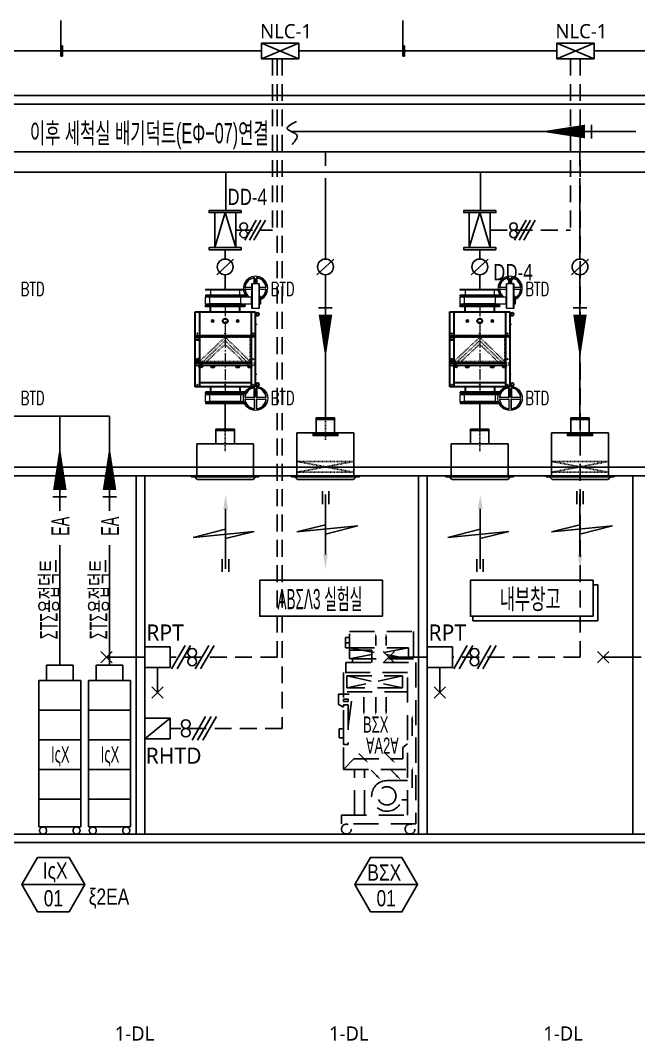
# Model space of a CAD drawing. Header units: millimetres. Extents: x -86 to 11742, y 5229 to 11464.
# Drawn here: x 8007.8 to 8099.5, y 5434.9 to 5586 of the extents above; entities that cross this region are included whole.
import ezdxf
from ezdxf.enums import TextEntityAlignment as Align

# ---------------------------------------------------------------- set-up
doc = ezdxf.new("R2010")
doc.units = ezdxf.units.MM
doc.header["$LTSCALE"] = 5
for name, pattern in [('CENTER', [2, 1.25, -0.25, 0.25, -0.25]), ('CENTER2', [28.575, 19.05, -3.175, 3.175, -3.175]), ('CENTERX2', [4, 2.5, -0.5, 0.5, -0.5]), ('DASHED', [0.75, 0.5, -0.25]), ('HIDDEN', [0.375, 0.25, -0.125]), ('HIDDEN2', [4.7625, 3.175, -1.5875]), ('PHANTOM', [63.5, 31.75, -6.35, 6.35, -6.35, 6.35, -6.35])]:
    doc.linetypes.add(name, pattern=pattern)
doc.layers.get('0').update_dxf_attribs({"linetype": 'CONTINUOUS'})
for name, color, linetype, lineweight in [('0.3실선', 2, 'CONTINUOUS', 30), ('점선', 2, 'HIDDEN2', 50), ('중심선', 1, 'CENTER2', 13)]:
    doc.layers.add(name, color=color, linetype=linetype, lineweight=lineweight)
for name, color, linetype in [('AUTO', 7, 'CONTINUOUS'), ('EQ', 15, 'CONTINUOUS'), ('NARA', 8, 'CONTINUOUS'), ('PANEL', 4, 'CONTINUOUS'), ('장비배치', 2, 'CONTINUOUS')]:
    doc.layers.add(name, color=color, linetype=linetype)
doc.styles.add('GHS', font='ROMANS.shx', dxfattribs={"bigfont": 'GHS.shx'})
doc.styles.add('QQ', font='MALGUN.TTF.TTF')
doc.styles.get("Standard").update_dxf_attribs({"font": 'SYMBOL'})

# ---------------------------------------------------------------- blocks, each defined once
blk = doc.blocks.new('IVC')
at = {"layer": '장비배치', "color": 5, "linetype": 'HIDDEN', "ltscale": 100}
for p, q in [((2.57, 14.24), (-2.57, 14.24)), ((2.57, 10.62), (-2.57, 10.62)), ((2.57, 7), (-2.57, 7)), ((2.57, 3.38), (-2.57, 3.38))]:
    blk.add_line(p, q, dxfattribs=at)
at = {"layer": '장비배치', "color": 7, "linetype": 'HIDDEN', "ltscale": 200}
for points in [[(-1.62, 19.74), (1.62, 19.74), (1.62, 17.86), (-1.62, 17.86)], [(-2.57, 0), (2.57, 0), (2.57, 17.86), (-2.57, 17.86)]]:
    blk.add_lwpolyline(points, close=True, dxfattribs=at)
at = {"layer": '장비배치', "color": 5, "linetype": 'HIDDEN', "ltscale": 100}
for centre in [(-2.04, -0.43), (2.04, -0.43)]:
    blk.add_circle(centre, 0.43, dxfattribs=at)
blk = doc.blocks.new('ECB')
at = {"color": 2}
for p, q in [((-82.1, 423.7), (-82.1, 430.3)), ((83.8, 430.3), (-82.1, 430.3)), ((-82.1, 297.6), (-82.1, 417.1)), ((83.8, 423.7), (83.8, 430.3)), ((83.8, 297.6), (83.8, 417.1))]:
    blk.add_line(p, q, dxfattribs=at)
at = {"color": 1}
for p, q in [((83.8, 423.7), (-82.1, 423.7)), ((83.8, 417.1), (-82.1, 417.1))]:
    blk.add_line(p, q, dxfattribs=at)
at = {"color": 1, "linetype": 'CENTER'}
blk.add_line((0.9, 232.1), (0.9, 448.1), dxfattribs=at)
at = {"color": 2, "lineweight": 0}
blk.add_line((-95.3, 297.6), (97.1, 297.6), dxfattribs=at)
at = {"color": 2, "linetype": 'CENTERX2', "lineweight": 0}
for p, q in [((-88.7, 291.9), (-88.7, 303.9)), ((90.4, 291.9), (90.4, 303.9))]:
    blk.add_line(p, q, dxfattribs=at)
at = {"color": 2}
for centre, start, end in [((-82.1, 420.4), 90, 270), ((83.8, 420.4), 270, 90)]:
    blk.add_arc(centre, 3.32, start, end, dxfattribs=at)
at = {"layer": 'EQ', "color": 2, "linetype": 'Continuous'}
for p, q in [((-255.2, 297.6), (256.9, 297.6)), ((-255.2, 297.6), (-255.2, 10)), ((256.9, 297.6), (256.9, 10)), ((-305, 10), (305, 10)), ((-305, 0), (-305, 10)), ((-305, 0), (305, 0)), ((-286.8, -5), (-286.8, 14.9)), ((-272.4, 0), (-251.1, -23.5)), ((274.1, 0), (252.8, -23.5)), ((288.5, -5), (288.5, 14.9)), ((305, 0), (305, 10)), ((-251.1, -23.5), (252.8, -23.5))]:
    blk.add_line(p, q, dxfattribs=at)
blk = doc.blocks.new('BFV2')
at = {"color": 1, "linetype": 'Continuous', "lineweight": 15}
for p, q in [((-325, 374), (-325, 379)), ((-325, 379), (-262, 379)), ((-262, 374), (-325, 374)), ((34, 406), (-262, 406)), ((-262, 406), (-262, 322)), ((-259, 409), (31, 409)), ((-216, 483), (-221, 483)), ((-221, 409), (-221, 483)), ((-216, 483), (-216, 409)), ((-196, 483), (-191, 483)), ((-196, 409), (-196, 483)), ((-191, 483), (-191, 409)), ((-107, 425), (-17, 425)), ((-107, 425), (-107, 412)), ((-107, 412), (-17, 412)), ((-17, 425), (-17, 412)), ((34, 406), (34, 322)), ((-325, 354), (-325, 349)), ((-325, 354), (-262, 354)), ((-262, 349), (-325, 349)), ((-262, 322), (34, 322)), ((31, 319), (-259, 319)), ((-221, 245), (-221, 319)), ((-216, 245), (-221, 245)), ((-216, 319), (-216, 245)), ((-196, 245), (-196, 319)), ((-196, 245), (-191, 245)), ((-191, 319), (-191, 245)), ((-102, 316), (-102, 188)), ((-22, 316), (-102, 316)), ((-22, 188), (-22, 316)), ((-102, 188), (-102, -188)), ((-22, 188), (-22, -188)), ((-102, -188), (-102, -240)), ((-102, -240), (-22, -240)), ((-22, -240), (-22, -188))]:
    blk.add_line(p, q, dxfattribs=at)
at = {"color": 2, "linetype": 'Continuous', "lineweight": 15}
for p, q in [((-184, 238), (-194, 238)), ((-194, 238), (-194, -238)), ((-184, 238), (-184, -238)), ((-124, 176), (-184, 176)), ((-114, 238), (-124, 238)), ((-124, 238), (-124, -238)), ((-114, 238), (-114, -238)), ((-102, 175), (-114, 175)), ((-10, 175), (-22, 175)), ((0, 238), (-10, 238)), ((-10, 0), (-10, 238)), ((0, 0), (0, 238)), ((-10, -238), (-10, 0)), ((0, -238), (0, 0)), ((-194, -238), (-184, -238)), ((-184, -176), (-124, -176)), ((-124, -238), (-114, -238)), ((-114, -175), (-102, -175)), ((-22, -175), (-10, -175)), ((-10, -238), (0, -238))]:
    blk.add_line(p, q, dxfattribs=at)
at = {"color": 1, "linetype": 'Continuous', "lineweight": 15, "flags": 128}
for points in [[(-228, 493), (-227, 492), (-227, 491), (-227, 490), (-227, 490), (-227, 489), (-227, 489), (-227, 488), (-227, 488)], [(-184, 493), (-185, 492), (-185, 491), (-185, 490), (-185, 490), (-185, 489), (-185, 489), (-185, 488), (-185, 488)], [(-335, 386), (-334, 385), (-333, 385), (-332, 385), (-332, 385), (-331, 385), (-331, 385), (-330, 385), (-330, 385)], [(-335, 342), (-334, 343), (-333, 343), (-332, 343), (-332, 343), (-331, 343), (-331, 343), (-330, 343), (-330, 343)], [(-228, 235), (-227, 236), (-227, 237), (-227, 238), (-227, 238), (-227, 239), (-227, 239), (-227, 240), (-227, 240)], [(-184, 235), (-185, 236), (-185, 237), (-185, 238), (-185, 238), (-185, 239), (-185, 239), (-185, 240), (-185, 240)]]:
    blk.add_lwpolyline(points, dxfattribs=at)
at = {"color": 1, "linetype": 'Continuous', "lineweight": 15}
for centre, radius, start, end in [((-206, 364), 146, 24.6963, 180), ((-206, 364), 131, 99.514, 170.486), ((-226, 483), 10, 0, 99.514), ((-186, 483), 10, 80.486, 180), ((-206, 364), 131, 27.7522, 80.486), ((-325, 384), 10, 170.486, 270), ((-206, 364), 126, 99.514, 170.486), ((-325, 384), 5, 170.486, 270), ((-259, 406), 3, 90, 180), ((-226, 483), 5, 0, 99.514), ((-186, 483), 5, 80.486, 180), ((-206, 364), 126, 28.9553, 80.486), ((-110, 412), 3, 270, 0), ((-14, 412), 3, 180, 270), ((31, 406), 3, 0, 90), ((-206, 364), 146, 180, 315.4247), ((-325, 344), 10, 90, 189.514), ((-206, 364), 131, 189.514, 260.486), ((-325, 344), 5, 90, 189.514), ((-206, 364), 126, 189.514, 260.486), ((-259, 322), 3, 180, 270), ((-226, 245), 10, 260.486, 0), ((-226, 245), 5, 260.486, 0), ((-186, 245), 10, 180, 279.514), ((-186, 245), 5, 180, 279.514), ((-206, 364), 126, 279.514, 325.6287), ((-206, 364), 131, 279.514, 322.5508), ((-105, 316), 3, 0, 90), ((-19, 316), 3, 90, 180), ((31, 322), 3, 270, 0), ((-62, 372), 189, 257.7853, 282.2147), ((-62, -372), 189, 77.7861, 102.2139)]:
    blk.add_arc(centre, radius, start, end, dxfattribs=at)
blk = doc.blocks.new('BL4-SFU')
h = blk.add_hatch()
h.set_pattern_fill('ANSI31', color=4, angle=90, style=0)
h.set_pattern_definition([(135, (4311.3223, 8516.6718), (-1.68379844, -1.68379844), [])])
h.paths.add_polyline_path([(-495, -109.5), (-495, -112.5), (-481.5, -112.5), (-481.5, -109.5)])
h = blk.add_hatch()
h.set_pattern_fill('ANSI31', color=4, angle=90, style=0)
h.set_pattern_definition([(45, (-4843.8224, 8516.6718), (1.68379844, -1.68379844), [])])
h.paths.add_polyline_path([(-51, -109.5), (-51, -112.5), (-37.5, -112.5), (-37.5, -109.5)])
at = {"color": 1, "linetype": 'Continuous', "lineweight": 15}
for p, q in [((-559.2, 537.1), (-559.1, 536.4)), ((-559.1, 536.4), (-559, 535.7)), ((-559, 535.7), (-558.9, 535.1)), ((-558.9, 535.1), (-558.8, 534.5)), ((-558.8, 534.5), (-558.7, 534.1)), ((-558.7, 534.1), (-558.7, 533.7)), ((-558.7, 533.7), (-558.6, 533.5)), ((-558.6, 533.5), (-558.6, 533.5)), ((-554.3, 529.8), (-554.3, 455.3)), ((-550.5, 529.8), (-554.3, 529.8)), ((-550.5, 451.5), (-550.5, 529.8)), ((-535.5, 529.8), (-535.5, 451.5)), ((-535.5, 529.8), (-531.8, 529.8)), ((-531.8, 455.3), (-531.8, 529.8)), ((-527.3, 533.7), (-527.4, 533.5)), ((-527.4, 533.5), (-527.4, 533.5)), ((-527.2, 534.5), (-527.3, 534.1)), ((-527.3, 534.1), (-527.3, 533.7)), ((-527.1, 535.1), (-527.2, 534.5)), ((-527, 535.7), (-527.1, 535.1)), ((-526.9, 536.4), (-527, 535.7)), ((-526.8, 537.1), (-526.9, 536.4)), ((-410.6, 470.3), (-437.7, 470.3)), ((-410.6, 470.3), (-129.4, 470.3)), ((-90, 470.3), (-129.4, 470.3)), ((-90, 410.3), (-90, 470.3)), ((-639.9, 456.5), (-639.2, 456.4)), ((-639.9, 424), (-639.2, 424.1)), ((-639.2, 456.4), (-638.5, 456.3)), ((-639.2, 424.1), (-638.5, 424.2)), ((-638.5, 456.3), (-637.8, 456.1)), ((-638.5, 424.2), (-637.8, 424.4)), ((-637.8, 456.1), (-637.3, 456.1)), ((-637.8, 424.4), (-637.3, 424.4)), ((-637.3, 456.1), (-636.8, 456)), ((-637.3, 424.4), (-636.8, 424.5)), ((-636.8, 456), (-636.5, 455.9)), ((-636.8, 424.5), (-636.5, 424.6)), ((-636.5, 455.9), (-636.3, 455.9)), ((-636.5, 424.6), (-636.3, 424.6)), ((-636.3, 455.9), (-636.2, 455.9)), ((-636.3, 424.6), (-636.2, 424.6)), ((-632.5, 451.5), (-558, 451.5)), ((-632.5, 447.8), (-632.5, 451.5)), ((-554.3, 447.8), (-632.5, 447.8)), ((-632.5, 432.8), (-554.3, 432.8)), ((-632.5, 432.8), (-632.5, 429)), ((-558, 429), (-632.5, 429)), ((-554.3, 350.7), (-554.3, 425.3)), ((-550.5, 429), (-550.5, 350.7)), ((-535.5, 350.7), (-535.5, 429)), ((-453.5, 447.8), (-531.8, 447.8)), ((-531.8, 432.8), (-453.5, 432.8)), ((-531.8, 425.3), (-531.8, 350.7)), ((-528, 451.5), (-453.5, 451.5)), ((-453.5, 429), (-528, 429)), ((-453.5, 447.8), (-453.5, 451.5)), ((-453.5, 432.8), (-453.5, 429)), ((-449.7, 455.9), (-449.8, 455.9)), ((-449.7, 424.6), (-449.8, 424.6)), ((-449.5, 455.9), (-449.7, 455.9)), ((-449.5, 424.6), (-449.7, 424.6)), ((-449.2, 456), (-449.5, 455.9)), ((-449.2, 424.5), (-449.5, 424.6)), ((-448.7, 456.1), (-449.2, 456)), ((-448.7, 424.4), (-449.2, 424.5)), ((-448.2, 456.1), (-448.7, 456.1)), ((-448.2, 424.4), (-448.7, 424.4)), ((-447.5, 456.3), (-448.2, 456.1)), ((-447.5, 424.2), (-448.2, 424.4)), ((-446.8, 456.4), (-447.5, 456.3)), ((-446.8, 424.1), (-447.5, 424.2)), ((-446.1, 456.5), (-446.8, 456.4)), ((-446.1, 424), (-446.8, 424.1)), ((-437.7, 410.3), (-410.6, 410.3)), ((-410.6, 410.3), (-129.4, 410.3)), ((-129.4, 410.3), (-90, 410.3)), ((-559.2, 343.4), (-559.1, 344.1)), ((-559.1, 344.1), (-559, 344.8)), ((-559, 344.8), (-558.9, 345.4)), ((-558.9, 345.4), (-558.8, 346)), ((-558.8, 346), (-558.7, 346.4)), ((-558.7, 346.8), (-558.6, 347)), ((-558.7, 346.4), (-558.7, 346.8)), ((-558.6, 347), (-558.6, 347)), ((-550.5, 350.7), (-554.3, 350.7)), ((-535.5, 350.7), (-531.8, 350.7)), ((-527.4, 347), (-527.4, 347)), ((-527.3, 346.8), (-527.4, 347)), ((-527.3, 346.4), (-527.3, 346.8)), ((-527.2, 346), (-527.3, 346.4)), ((-527.1, 345.4), (-527.2, 346)), ((-527, 344.8), (-527.1, 345.4)), ((-526.9, 344.1), (-527, 344.8)), ((-526.8, 343.4), (-526.9, 344.1))]:
    blk.add_line(p, q, dxfattribs=at)
at = {"color": 2, "linetype": 'Continuous', "lineweight": 15}
for p, q in [((-270, 486.8), (-448.1, 486.8)), ((-448.1, 486.8), (-448.1, 479.3)), ((-270, 479.3), (-448.1, 479.3)), ((-401.3, 479.3), (-401.3, 470.3)), ((-91.9, 486.8), (-270, 486.8)), ((-91.9, 479.3), (-270, 479.3)), ((-138.8, 470.3), (-138.8, 479.3)), ((-91.9, 479.3), (-91.9, 486.8)), ((-448.1, 401.3), (-91.9, 401.3)), ((-448.1, 401.3), (-448.1, 393.8)), ((-448.1, 393.8), (-91.9, 393.8)), ((-401.3, 410.3), (-401.3, 401.3)), ((-138.8, 401.3), (-138.8, 410.3)), ((-91.9, 393.8), (-91.9, 401.3))]:
    blk.add_line(p, q, dxfattribs=at)
for p, q in [((-547.5, 318.8), (-547.5, 311.3)), ((-540, 318.8), (-540, 311.3)), ((-547.5, 229.9), (-540, 229.9)), ((-547.5, 220.1), (-540, 220.1)), ((-11.3, 88.1), (-22.9, 88.1)), ((-547.5, -220.1), (-540, -220.1)), ((-547.5, -229.9), (-540, -229.9)), ((-547.5, -318.8), (-547.5, -311.3)), ((-540, -318.8), (-540, -311.3))]:
    blk.add_line(p, q)
at = {"color": 1, "linetype": 'HIDDEN'}
for p, q in [((-495, -107.3), (-495, 107.3)), ((-492.8, 109.5), (-39.8, 109.5)), ((-492.8, 107.3), (-270, -109.5)), ((-462.8, 109.5), (-269.7, -78.4)), ((-430.5, 109.5), (-269.5, -47.2)), ((-270, -109.5), (-39.8, 107.3)), ((-269.7, -78.4), (-70.2, 109.5)), ((-269.5, -47.2), (-103, 109.5)), ((-37.5, 107.3), (-37.5, -107.3)), ((-39.8, -109.5), (-492.8, -109.5))]:
    blk.add_line(p, q, dxfattribs=at)
at = {"color": 5}
for p, q in [((-27, 83.3), (-27, 84.8)), ((-37.5, -103.5), (-37.5, -85.5)), ((-36, -103.5), (-36, -85.5)), ((-35.3, -83.3), (-1.5, -83.3)), ((-35.3, -84.8), (-1.5, -84.8)), ((-538.5, -123.8), (-538.5, -114.8)), ((-483.8, -123.8), (-537.8, -123.8)), ((-537, -123.8), (-537, -114.8)), ((-536.3, -112.5), (-483.8, -112.5)), ((-536.3, -114), (-483.8, -114)), ((-483, -114.8), (-483, -123.8)), ((-481.5, -114.8), (-481.5, -123.8)), ((-51, -114.8), (-51, -123.8)), ((-49.5, -114.8), (-49.5, -123.6)), ((-3.8, -112.5), (-48.8, -112.5)), ((-3.8, -114), (-48.8, -114)), ((-48.8, -123.8), (-3.8, -123.8)), ((-1.5, -104.3), (-35.3, -104.3)), ((-1.5, -105.8), (-35.3, -105.8)), ((-33.8, -105.8), (-1.5, -105.8)), ((-3, -123.8), (-3, -114.8)), ((-1.5, -123.8), (-1.5, -114.8))]:
    blk.add_line(p, q, dxfattribs=at)
at = {"color": 4}
for p, q in [((-495, -109.5), (-481.5, -109.5)), ((-495, -109.5), (-495, -109.5)), ((-495, -112.5), (-495, -109.5)), ((-481.5, -112.5), (-495, -112.5)), ((-495, -112.5), (-495, -112.5)), ((-481.5, -109.5), (-481.5, -112.5)), ((-481.5, -109.5), (-481.5, -109.5)), ((-481.5, -112.5), (-481.5, -112.5)), ((-51, -109.5), (-51, -112.5)), ((-51, -109.5), (-51, -109.5)), ((-37.5, -109.5), (-51, -109.5)), ((-51, -112.5), (-37.5, -112.5)), ((-51, -112.5), (-51, -112.5)), ((-37.5, -109.5), (-37.5, -109.5)), ((-37.5, -112.5), (-37.5, -109.5)), ((-37.5, -112.5), (-37.5, -112.5))]:
    blk.add_line(p, q, dxfattribs=at)
at = {"color": 1, "linetype": 'Continuous', "lineweight": 15}
for centre, major_axis, start_param, end_param in [((-543, 440.3), (-77.4, 77.4), -0.785398, 5.497787), ((-543, 440.3), (69.5, 69.5), 0.951449, 2.190143), ((-543, 440.3), (66.8, 66.8), 0.951449, 2.190143), ((-558, 529.8), (-5.3, 5.3), 3.926991, 5.663838), ((-558, 529.8), (-2.65, 2.65), 3.926991, 5.663838), ((-528, 529.8), (-5.3, 5.3), -0.951449, 0.785398), ((-528, 529.8), (-2.65, 2.65), -0.951449, 0.785398), ((-543, 440.3), (66.8, 66.8), 5.663838, 6.902532), ((-543, 440.3), (-69.5, 69.5), 4.093042, 5.331736), ((-549.2, 440.3), (100.3, 100.3), 5.2846, 5.710974), ((9.2, 440.3), (100.3, 100.3), 2.143023, 2.569366), ((-632.5, 455.3), (5.3, 5.3), 2.190143, 3.926991), ((-632.5, 425.3), (-5.3, 5.3), -0.785398, 0.951449), ((-543, 440.3), (69.5, 69.5), 2.522246, 3.76094), ((-632.5, 455.3), (2.65, 2.65), 2.190143, 3.926991), ((-632.5, 425.3), (-2.65, 2.65), -0.785398, 0.951449), ((-543, 440.3), (66.8, 66.8), 2.522246, 3.76094), ((-558, 455.3), (-2.65, 2.65), 2.356194, 3.926991), ((-558, 425.3), (-2.65, 2.65), 3.926991, 5.497787), ((-554.3, 451.5), (-2.65, 2.65), 2.356194, 3.926991), ((-554.3, 429), (2.65, 2.65), 5.497787, 7.068584), ((-531.8, 451.5), (-2.65, 2.65), 0.785398, 2.356195), ((-531.8, 429), (2.65, 2.65), 0.785398, 2.356195), ((-528, 455.3), (-2.65, 2.65), 0.785398, 2.356195), ((-528, 425.3), (2.65, 2.65), 0.785398, 2.356195), ((-543, 440.3), (-66.8, 66.8), 2.522246, 3.76094), ((-543, 440.3), (69.5, 69.5), 4.093042, 5.331736), ((-453.5, 455.3), (5.3, 5.3), 3.926991, 5.663838), ((-453.5, 455.3), (2.65, 2.65), 3.926991, 5.663838), ((-453.5, 425.3), (-5.3, 5.3), 3.76094, 5.497787), ((-453.5, 425.3), (-2.65, 2.65), 3.76094, 5.497787), ((-558, 350.7), (5.3, 5.3), 3.76094, 5.497787), ((-558, 350.7), (2.65, 2.65), 3.76094, 5.497787), ((-528, 350.7), (5.3, 5.3), 2.356194, 4.093042), ((-528, 350.7), (2.65, 2.65), 2.356194, 4.093042)]:
    blk.add_ellipse(centre, major_axis=major_axis, ratio=1, start_param=start_param, end_param=end_param, dxfattribs=at)
for centre, major_axis, start_param, end_param in [((-562, 315), (-10.6, 10.6), 4.179671, 9.957496), ((-562, 315), (-8.49, 8.49), -0.785398, 5.497787), ((-521.3, 318.8), (-2.12, 2.12), -0.785398, 5.497787), ((-270, 318.8), (-2.12, 2.12), -0.785398, 5.497787), ((-18.8, 318.8), (-2.12, 2.12), -0.785398, 5.497787), ((-521.3, 88.1), (-2.12, 2.12), -0.785398, 5.497787), ((-18.8, 88.1), (-2.12, 2.12), -0.785398, 5.497787), ((-521.3, -142.5), (-2.12, 2.12), -0.785398, 5.497787), ((-270, -142.5), (-2.12, 2.12), -0.785398, 5.497787), ((-18.8, -142.5), (2.12, 2.12), 0.785398, 7.068583), ((-382.5, -255), (6.63, 6.63), 0.785398, 7.068583), ((-382.5, -255), (-6.1, 6.1), -0.785398, 5.497787), ((-157.5, -255), (6.63, 6.63), 0.785398, 7.068583), ((-157.5, -255), (-6.1, 6.1), -0.785398, 5.497787), ((-562, -315), (-10.6, 10.6), 4.179671, 9.957496), ((-562, -315), (-8.49, 8.49), -0.785398, 5.497787)]:
    blk.add_ellipse(centre, major_axis=major_axis, ratio=1, start_param=start_param, end_param=end_param)
at = {"color": 1, "linetype": 'HIDDEN'}
for centre, major_axis, start_param, end_param in [((-492.8, 107.3), (-1.59, 1.59), -0.785398, 0.785398), ((-39.8, 107.3), (-1.59, 1.59), 3.926991, 5.497787), ((-492.8, -107.3), (1.59, 1.59), 2.356194, 3.926991), ((-39.8, -107.3), (1.59, 1.59), 3.926991, 5.497787)]:
    blk.add_ellipse(centre, major_axis=major_axis, ratio=1, start_param=start_param, end_param=end_param, dxfattribs=at)
at = {"color": 5}
for centre, major_axis, start_param, end_param in [((-35.3, -85.5), (-1.59, 1.59), -0.785398, 0.785398), ((-35.3, -85.5), (-0.53, 0.53), -0.785398, 0.785398), ((-536.3, -114.8), (-1.59, 1.59), -0.785398, 0.785398), ((-536.3, -114.8), (0.53, 0.53), 0.785398, 2.356194), ((-483.8, -114.8), (1.59, 1.59), 5.497787, 7.068583), ((-483.8, -114.8), (0.53, 0.53), 5.497787, 7.068583), ((-48.8, -114.8), (-1.59, 1.59), -0.785398, 0.785398), ((-48.8, -114.8), (0.53, 0.53), 0.785398, 2.356194), ((-35.3, -103.5), (-1.59, 1.59), 0.785398, 2.356194), ((-35.3, -103.5), (0.53, 0.53), 2.356194, 3.926991), ((-3.8, -114.8), (1.59, 1.59), 5.497787, 7.068583), ((-3.8, -114.8), (0.53, 0.53), 5.497787, 7.068583)]:
    blk.add_ellipse(centre, major_axis=major_axis, ratio=1, start_param=start_param, end_param=end_param, dxfattribs=at)
at = {"layer": '0.3실선'}
for p, q in [((-448.1, 386.3), (-448.1, 393.8)), ((-448.1, 393.8), (-91.9, 393.8)), ((-448.1, 386.3), (-91.9, 386.3)), ((-120.8, 393.8), (-419.3, 393.8)), ((-120.8, 386.3), (-419.3, 386.3)), ((-401.3, 337.5), (-401.3, 386.3)), ((-138.8, 337.5), (-138.8, 386.3)), ((-91.9, 386.3), (-91.9, 393.8)), ((-540, 318.8), (-547.5, 318.8)), ((-540, 311.3), (-547.5, 311.3)), ((-540, -337.5), (-540, 337.5)), ((-540, 337.5), (0, 337.5)), ((-502.5, -337.5), (-502.5, 337.5)), ((-502.5, 300), (-37.5, 300)), ((-37.5, -337.5), (-37.5, 337.5)), ((0, 337.5), (0, -337.5)), ((0, 337.5), (0, -337.5)), ((-547.5, 229.9), (-547.5, 220.1)), ((-508.5, 148.5), (-508.5, 155.5)), ((-507.8, 147.8), (-508.5, 148.5)), ((-474.8, 147.8), (-507.8, 147.8)), ((-506.6, 158.3), (-506.1, 158.5)), ((-479.2, 159), (-503.3, 159)), ((-1.5, 142.5), (-502.5, 142.5)), ((-1.5, 120), (-502.5, 120)), ((-499.5, 143.3), (-499.5, 147.8)), ((-498.8, 142.5), (-499.5, 143.3)), ((-483.8, 142.5), (-498.8, 142.5)), ((-483.8, 142.5), (-483, 143.3)), ((-483, 143.3), (-483, 147.8)), ((-475.9, 158.3), (-476.4, 158.5)), ((-474.8, 147.8), (-474, 148.5)), ((-474.8, 147.8), (-474, 148.5)), ((-474, 148.5), (-474, 155.5)), ((-399.8, 148.5), (-399.8, 155.5)), ((-399, 147.8), (-399.8, 148.5)), ((-366, 147.8), (-399, 147.8)), ((-397.9, 158.3), (-397.3, 158.5)), ((-370.4, 159), (-394.6, 159)), ((-390.8, 143.3), (-390.8, 147.8)), ((-390, 142.5), (-390.8, 143.3)), ((-375, 142.5), (-390, 142.5)), ((-375, 142.5), (-374.3, 143.3)), ((-374.3, 143.3), (-374.3, 147.8)), ((-367.1, 158.3), (-367.7, 158.5)), ((-366, 147.8), (-365.3, 148.5)), ((-366, 147.8), (-365.3, 148.5)), ((-365.3, 148.5), (-365.3, 155.5)), ((-174.8, 148.5), (-174.8, 155.5)), ((-174, 147.8), (-174.8, 148.5)), ((-141, 147.8), (-174, 147.8)), ((-172.9, 158.3), (-172.3, 158.5)), ((-145.4, 159), (-169.6, 159)), ((-165.8, 143.3), (-165.8, 147.8)), ((-165, 142.5), (-165.8, 143.3)), ((-150, 142.5), (-165, 142.5)), ((-150, 142.5), (-149.3, 143.3)), ((-149.3, 143.3), (-149.3, 147.8)), ((-142.1, 158.3), (-142.7, 158.5)), ((-141, 147.8), (-140.3, 148.5)), ((-141, 147.8), (-140.3, 148.5)), ((-140.3, 148.5), (-140.3, 155.5)), ((-66, 148.5), (-66, 155.5)), ((-65.3, 147.8), (-66, 148.5)), ((-65.3, 147.8), (-66, 148.5)), ((-65.3, 147.8), (-32.3, 147.8)), ((-64.1, 158.3), (-63.6, 158.5)), ((-60.8, 159), (-36.7, 159)), ((-57, 143.3), (-57, 147.8)), ((-56.3, 142.5), (-57, 143.3)), ((-56.3, 142.5), (-41.3, 142.5)), ((-41.3, 142.5), (-40.5, 143.3)), ((-40.5, 143.3), (-40.5, 147.8)), ((-33.4, 158.3), (-33.9, 158.5)), ((-32.3, 147.8), (-31.5, 148.5)), ((-31.5, 148.5), (-31.5, 155.5)), ((-547.5, -229.9), (-547.5, -220.1)), ((-540, -311.3), (-547.5, -311.3)), ((-540, -318.8), (-547.5, -318.8)), ((0, -337.5), (-540, -337.5)), ((-401.3, -337.5), (-401.3, -386.3)), ((-138.8, -337.5), (-138.8, -386.3)), ((-448.1, -386.3), (-91.9, -386.3)), ((-448.1, -393.8), (-448.1, -386.3)), ((-91.9, -393.8), (-448.1, -393.8)), ((-91.9, -386.3), (-91.9, -393.8))]:
    blk.add_line(p, q, dxfattribs=at)
at = {"layer": '0.3실선', "color": 5}
for p, q in [((-37.5, 85.5), (-37.5, 103.5)), ((-36, 85.5), (-36, 103.5)), ((-35.3, 105.8), (-3.8, 105.8)), ((-35.3, 104.3), (-3.8, 104.3)), ((-3.8, 105.8), (-18.8, 105.8)), ((-3.8, 104.3), (-18.8, 104.3)), ((-3, 83.3), (-3, 103.5)), ((-1.5, 83.3), (-1.5, 103.5)), ((-27, 84.8), (-35.3, 84.8)), ((-27, 83.3), (-35.3, 83.3)), ((-27, 83.3), (-27, 84.8)), ((-3, 83.3), (-1.5, 83.3)), ((-1.5, -123.8), (-538.5, -123.8)), ((-481.5, -112.5), (-49.8, -112.5))]:
    blk.add_line(p, q, dxfattribs=at)
at = {"layer": '0.3실선'}
for centre, major_axis, start_param, end_param in [((-505.5, 155.5), (2.12, 2.12), 1.165905, 2.356194), ((-503.3, 151.5), (-5.3, 5.3), -0.785398, -0.404892), ((-479.2, 151.5), (5.3, 5.3), 0.404892, 0.785398), ((-477, 155.5), (2.12, 2.12), 5.497787, 6.688077), ((-396.8, 155.5), (2.12, 2.12), 1.165905, 2.356194), ((-394.6, 151.5), (-5.3, 5.3), -0.785398, -0.404892), ((-370.4, 151.5), (-5.3, 5.3), -1.165905, -0.785398), ((-368.3, 155.5), (-2.12, 2.12), 3.926991, 5.117281), ((-171.8, 155.5), (2.12, 2.12), 1.165905, 2.356194), ((-169.6, 151.5), (5.3, 5.3), 0.785398, 1.165905), ((-145.4, 151.5), (-5.3, 5.3), -1.165905, -0.785398), ((-143.3, 155.5), (-2.12, 2.12), 3.926991, 5.117281), ((-63, 155.5), (2.12, 2.12), 1.165905, 2.356194), ((-60.8, 151.5), (5.3, 5.3), 0.785398, 1.165905), ((-36.7, 151.5), (-5.3, 5.3), -1.165905, -0.785398), ((-34.5, 155.5), (-2.12, 2.12), 3.926991, 5.117281), ((-270, -255), (-15.9, 15.9), -0.785398, 5.497787)]:
    blk.add_ellipse(centre, major_axis=major_axis, ratio=1, start_param=start_param, end_param=end_param, dxfattribs=at)
at = {"layer": '0.3실선', "color": 5}
for centre, major_axis, start_param, end_param in [((-35.3, 103.5), (1.59, 1.59), 0.785398, 2.356194), ((-35.3, 103.5), (-0.53, 0.53), -0.785398, 0.785398), ((-3.8, 103.5), (1.59, 1.59), 5.497787, 7.068583), ((-3.8, 103.5), (-0.53, 0.53), 3.926991, 5.497787), ((-35.3, 85.5), (-1.59, 1.59), 0.785398, 2.356194), ((-35.3, 85.5), (-0.53, 0.53), 0.785398, 2.356194)]:
    blk.add_ellipse(centre, major_axis=major_axis, ratio=1, start_param=start_param, end_param=end_param, dxfattribs=at)
at = {"layer": '점선', "color": 0, "lineweight": 20}
for p, q in [((-538.5, 142.5), (-476.3, 142.5)), ((-538.5, 141), (-476.3, 141)), ((-476.3, 121.5), (-538.5, 121.5)), ((-476.3, 120), (-538.5, 120)), ((-475.5, 140.3), (-475.5, 122.3)), ((-474, 140.3), (-474, 122.3)), ((-58.5, 122.3), (-58.5, 140.3)), ((-57, 122.3), (-57, 140.3)), ((-56.3, 142.5), (-1.5, 142.5)), ((-56.3, 141), (-1.5, 141)), ((-1.5, 121.5), (-56.3, 121.5)), ((-1.5, 120), (-56.3, 120))]:
    blk.add_line(p, q, dxfattribs=at)
for centre, major_axis, start_param, end_param in [((-476.3, 140.3), (-1.59, 1.59), 3.926991, 5.497787), ((-476.3, 140.3), (-0.53, 0.53), 3.926991, 5.497787), ((-476.3, 122.3), (0.53, 0.53), 3.926991, 5.497787), ((-476.3, 122.3), (-1.59, 1.59), 2.356194, 3.926991), ((-56.3, 140.3), (1.59, 1.59), 0.785398, 2.356194), ((-56.3, 122.3), (1.59, 1.59), 2.356194, 3.926991), ((-56.3, 140.3), (0.53, 0.53), 0.785398, 2.356194), ((-56.3, 122.3), (-0.53, 0.53), 0.785398, 2.356194)]:
    blk.add_ellipse(centre, major_axis=major_axis, ratio=1, start_param=start_param, end_param=end_param, dxfattribs=at)
at = {"layer": '중심선'}
for p, q in [((-270, -393.8), (-270, 393.8)), ((-521.3, 318.8), (-518.3, 318.8)), ((-273, 318.8), (-267, 318.8)), ((-18.8, 318.8), (-18.8, 315.8)), ((-521.3, 88.1), (-521.3, 91.1)), ((-18.8, 91.1), (-18.8, 85.1)), ((-521.3, -142.5), (-521.3, -139.5)), ((-518.3, -142.5), (-521.3, -142.5)), ((-267, -142.5), (-273, -142.5)), ((-18.8, -142.5), (-21.8, -142.5)), ((-18.8, -139.5), (-18.8, -142.5)), ((-382.5, -266.6), (-382.5, -243.4)), ((-157.5, -266.6), (-157.5, -243.4))]:
    blk.add_line(p, q, dxfattribs=at)
at = {"layer": '0.3실선', "xscale": 0.7500001874250302, "yscale": 0.7500001874250302, "zscale": 0.7500001874250302, "rotation": 90}
blk.add_blockref('BFV2', (-270, -393.8), dxfattribs=at)
blk = doc.blocks.new('ARW')
at = {"color": 1}
for p, q in [((-41, 663), (-41, 833)), ((44, 663), (44, 833)), ((0, 0), (0, 790)), ((0, 391), (-377, 298)), ((-377, 298), (429, 379)), ((429, 379), (0, 266))]:
    blk.add_line(p, q, dxfattribs=at)
blk.add_solid([(32, 2), (-32, 2), (0, -190)], dxfattribs=at)
blk = doc.blocks.new('ea-hb')
at = {"color": 2}
for p, q in [((-73, 456.7), (-73, 462.6)), ((74.5, 462.6), (-73, 462.6)), ((-73, 344.6), (-73, 450.8)), ((74.5, 456.7), (74.5, 462.6)), ((74.5, 344.6), (74.5, 450.8))]:
    blk.add_line(p, q, dxfattribs=at)
at = {"color": 1}
for p, q in [((74.5, 456.7), (-73, 456.7)), ((74.5, 450.8), (-73, 450.8))]:
    blk.add_line(p, q, dxfattribs=at)
at = {"color": 1, "linetype": 'CENTER'}
blk.add_line((0.8, 286.3), (0.8, 478.3), dxfattribs=at)
at = {"color": 2, "lineweight": 0}
for p, q in [((-84.8, 344.6), (86.3, 344.6)), ((-98.2, 319.6), (99.8, 319.6))]:
    blk.add_line(p, q, dxfattribs=at)
at = {"color": 2, "linetype": 'CENTERX2', "lineweight": 0}
for p, q in [((-78.9, 339.5), (-78.9, 350.1)), ((80.4, 339.5), (80.4, 350.1))]:
    blk.add_line(p, q, dxfattribs=at)
at = {"color": 2}
for centre, start, end in [((-73, 453.7), 90, 270), ((74.5, 453.7), 270, 90)]:
    blk.add_arc(centre, 2.95, start, end, dxfattribs=at)
at = {"layer": 'EQ', "color": 2, "linetype": 'Continuous'}
for p, q in [((-226.8, 344.6), (228.4, 344.6)), ((-226.8, 344.6), (-226.8, 0)), ((-98.2, 344.6), (-98.2, 319.6)), ((99.8, 344.6), (99.8, 319.6)), ((228.4, 344.6), (228.4, 0)), ((-271.1, 0), (271.1, 0)), ((-271.1, -8.8), (-271.1, 0)), ((-254.9, -13.3), (-254.9, 4.4)), ((256.5, -13.3), (256.5, 4.4)), ((271.1, -8.8), (271.1, 0)), ((-271.1, -8.8), (271.1, -8.8)), ((-242.1, -8.8), (-223.2, -29.7)), ((-223.2, -29.7), (224.8, -29.7)), ((243.7, -8.8), (224.8, -29.7))]:
    blk.add_line(p, q, dxfattribs=at)
at = {"layer": 'EQ', "color": 5, "linetype": 'HIDDEN'}
for p, q in [((-226.8, 115.1), (228.4, 115.1)), ((-226.8, 28.4), (228.4, 115.1)), ((-226.8, 115.1), (228.4, 28.4)), ((-226.8, 28.4), (228.4, 28.4))]:
    blk.add_line(p, q, dxfattribs=at)
at = {"layer": 'PANEL', "color": 5}
for p, q in [((-98.2, 344.6), (99.8, 319.6)), ((-98.2, 319.6), (99.8, 344.6)), ((99.8, 332.1), (-98.2, 332.1))]:
    blk.add_line(p, q, dxfattribs=at)
blk = doc.blocks.new('bsc-af')
at = {"layer": '장비배치', "color": 5, "linetype": 'HIDDEN', "ltscale": 200}
for p, q in [((293, 1979), (293, 1883)), ((396, 1979), (396, 1883)), ((30, 1859), (619, 1751)), ((619, 1859), (30, 1751)), ((30, 1859), (619, 1859)), ((619, 1859), (619, 1751)), ((3, 1580), (560, 1459)), ((560, 1580), (3, 1459)), ((175, 1212), (175, 1368)), ((293, 1212), (293, 1368)), ((396, 1212), (396, 1368)), ((658, 1160), (658, 979)), ((200, 728), (125, 804)), ((467, 728), (392, 804)), ((323, 561), (248, 636)), ((523, 561), (447, 636)), ((658, 642), (658, 462)), ((405, 533), (612, 533)), ((553, 342), (612, 342))]:
    blk.add_line(p, q, dxfattribs=at)
at = {"layer": '장비배치', "linetype": 'HIDDEN', "ltscale": 200}
for p, q in [((-8, 1911), (30, 1911)), ((30, 1837), (254, 1837)), ((254, 1837), (254, 1712)), ((61, 1751), (61, 1712)), ((-5, 1613), (-5, 1712)), ((-5, 1712), (694, 1712)), ((694, 1712), (694, 101)), ((-30, 1613), (-30, 643)), ((612, 1613), (-30, 1613)), ((612, 187), (612, 1613)), ((26, 1397), (-79, 1397)), ((-79, 1397), (-79, 1292)), ((7, 1421), (612, 1421)), ((18, 1078), (64, 1421)), ((-79, 1292), (-30, 1266)), ((-30, 1050), (-73, 1050)), ((-73, 1050), (-73, 960)), ((-73, 960), (-30, 960)), ((563, 864), (612, 899)), ((563, 749), (563, 864)), ((73, 749), (-30, 643)), ((73, 749), (563, 749)), ((-30, 643), (612, 643)), ((81, 187), (81, 643)), ((181, 187), (181, 643)), ((-51, 187), (694, 187)), ((-51, 101), (-51, 187)), ((694, 101), (-51, 101))]:
    blk.add_line(p, q, dxfattribs=at)
for points in [[(-8, 1963), (30, 1963), (30, 1859), (-8, 1859)], [(30, 2023), (671, 2023), (671, 1751), (30, 1751)], [(-30, 1348), (18, 1348), (18, 1324), (-30, 1324)], [(-30, 1289), (18, 1289), (18, 895), (-30, 895)]]:
    blk.add_lwpolyline(points, close=True, dxfattribs=at)
at = {"layer": '장비배치', "color": 5, "linetype": 'HIDDEN', "ltscale": 200}
blk.add_lwpolyline([(3, 1580), (560, 1580), (560, 1459), (3, 1459)], close=True, dxfattribs=at)
blk.add_circle((405, 380), 91, dxfattribs=at)
at = {"layer": '장비배치', "linetype": 'HIDDEN', "ltscale": 200}
for centre in [(0, 49), (636, 49)]:
    blk.add_circle(centre, 49, dxfattribs=at)
at = {"layer": '장비배치', "color": 5, "linetype": 'HIDDEN', "ltscale": 200}
blk.add_arc((405, 380), 153, 89.9989, 345.3086, dxfattribs=at)
for points in [[(303, 1948), (283, 1948), (293, 2010)], [(406, 1948), (385, 1948), (396, 2010)], [(185, 1243), (165, 1243), (175, 1182)], [(303, 1243), (283, 1243), (293, 1182)], [(406, 1243), (385, 1243), (396, 1182)], [(648, 1129), (668, 1129), (658, 1190)], [(185, 758), (170, 743), (221, 707)], [(453, 758), (438, 743), (489, 707)], [(648, 611), (668, 611), (658, 673)], [(308, 590), (294, 576), (345, 540)], [(508, 590), (493, 576), (544, 540)]]:
    blk.add_solid(points, dxfattribs=at)

msp = doc.modelspace()

# ---------------------------------------------------------------- linework, layer by layer
at = {"layer": 'AUTO', "color": 2}
for p, q in [((8013.84, 5585.96), (8013.84, 5580.64)), ((8064.53, 5585.96), (8064.53, 5580.64)), ((8043.58, 5581.43), (7996.26, 5581.43)), ((8014.1, 5582.21), (8013.84, 5582.21)), ((8014.1, 5580.64), (8014.1, 5582.21)), ((8087.35, 5581.43), (8049.12, 5581.43)), ((8064.8, 5582.21), (8064.53, 5582.21)), ((8064.8, 5580.64), (8064.8, 5582.21)), ((8119.11, 5581.43), (8092.89, 5581.43)), ((8013.84, 5580.64), (8014.1, 5580.64)), ((8064.53, 5580.64), (8064.8, 5580.64)), ((8026.29, 5479.54), (8030.05, 5482.62))]:
    msp.add_line(p, q, dxfattribs=at)
at = {"layer": 'AUTO'}
for p, q in [((8043.58, 5582.57), (8049.12, 5580.28)), ((8043.58, 5580.28), (8049.12, 5582.57)), ((8043.58, 5582.57), (8049.12, 5580.28)), ((8043.58, 5580.28), (8049.12, 5582.57)), ((8087.35, 5582.57), (8092.89, 5580.28)), ((8087.35, 5580.28), (8092.89, 5582.57)), ((8087.35, 5582.57), (8092.89, 5580.28)), ((8087.35, 5580.28), (8092.89, 5582.57)), ((8042.81, 5556.36), (8041.1, 5553.39)), ((8043.5, 5556.36), (8041.79, 5553.39)), ((8044.19, 5556.36), (8042.47, 5553.39)), ((8082.8, 5556.36), (8081.08, 5553.39)), ((8083.48, 5556.36), (8081.77, 5553.39)), ((8084.17, 5556.36), (8082.46, 5553.39)), ((8019.78, 5492.49), (8021.47, 5490.79)), ((8019.78, 5490.79), (8021.47, 5492.49)), ((8030.27, 5489.94), (8032.27, 5493.4)), ((8031.07, 5489.94), (8033.07, 5493.4)), ((8033.76, 5489.94), (8035.76, 5493.4)), ((8034.56, 5489.94), (8036.56, 5493.4)), ((8061.61, 5492.49), (8063.31, 5490.79)), ((8061.61, 5490.79), (8063.31, 5492.49)), ((8072.1, 5489.94), (8074.1, 5493.4)), ((8072.9, 5489.94), (8074.9, 5493.4)), ((8075.59, 5489.94), (8077.59, 5493.4)), ((8076.39, 5489.94), (8078.39, 5493.4)), ((8093.38, 5492.49), (8095.07, 5490.79)), ((8093.38, 5490.79), (8095.07, 5492.49)), ((8026.29, 5491.64), (8020.63, 5491.64)), ((8068.13, 5491.64), (8062.46, 5491.64)), ((8099.89, 5491.64), (8094.22, 5491.64)), ((8028.17, 5490.1), (8028.17, 5486.4)), ((8070.01, 5490.1), (8070.01, 5486.4)), ((8027.33, 5485.56), (8029.02, 5487.25)), ((8029.02, 5485.56), (8027.33, 5487.25)), ((8069.16, 5485.56), (8070.85, 5487.25)), ((8070.85, 5485.56), (8069.16, 5487.25)), ((8033.31, 5479.38), (8035.31, 5482.84)), ((8034.11, 5479.38), (8036.11, 5482.84)), ((8034.91, 5479.38), (8036.91, 5482.84))]:
    msp.add_line(p, q, dxfattribs=at)
at = {"layer": 'AUTO', "color": 4, "linetype": 'DASHED'}
for p, q in [((8045.2, 5580.28), (8045.2, 5554.9)), ((8045.93, 5580.28), (8045.93, 5491.64)), ((8046.65, 5580.28), (8046.65, 5481.08)), ((8089.4, 5580.28), (8089.4, 5554.9)), ((8090.84, 5580.28), (8090.84, 5491.64)), ((8039.76, 5554.9), (8045.2, 5554.9)), ((8077.5, 5554.9), (8089.4, 5554.9)), ((8045.93, 5491.64), (8030.05, 5491.64)), ((8090.84, 5491.64), (8071.89, 5491.64)), ((8046.65, 5481.08), (8030.05, 5481.08))]:
    msp.add_line(p, q, dxfattribs=at)
at = {"layer": 'AUTO', "color": 3}
for p, q in [((8030.05, 5493.18), (8026.29, 5493.18)), ((8026.29, 5490.1), (8026.29, 5493.18)), ((8030.05, 5490.1), (8030.05, 5493.18)), ((8071.89, 5493.18), (8068.13, 5493.18)), ((8068.13, 5490.1), (8068.13, 5493.18)), ((8071.89, 5490.1), (8071.89, 5493.18)), ((8026.29, 5490.1), (8030.05, 5490.1)), ((8068.13, 5490.1), (8071.89, 5490.1)), ((8026.29, 5479.54), (8026.29, 5482.62)), ((8030.05, 5482.62), (8026.29, 5482.62)), ((8030.05, 5482.62), (8030.05, 5479.54)), ((8030.05, 5479.54), (8026.29, 5479.54))]:
    msp.add_line(p, q, dxfattribs=at)
at = {"layer": 'AUTO'}
for points in [[(8043.58, 5580.28), (8049.12, 5580.28), (8049.12, 5582.57), (8043.58, 5582.57)], [(8043.58, 5580.28), (8049.12, 5580.28), (8049.12, 5582.57), (8043.58, 5582.57)], [(8087.35, 5580.28), (8092.89, 5580.28), (8092.89, 5582.57), (8087.35, 5582.57)], [(8087.35, 5580.28), (8092.89, 5580.28), (8092.89, 5582.57), (8087.35, 5582.57)]]:
    msp.add_lwpolyline(points, close=True, dxfattribs=at)
for centre, radius in [((8040.95, 5555.42), 0.549), ((8080.94, 5555.42), 0.549), ((8040.95, 5554.32), 0.549), ((8080.94, 5554.32), 0.549), ((8033.32, 5492.31), 0.64), ((8075.16, 5492.31), 0.64), ((8033.32, 5491.03), 0.64), ((8075.16, 5491.03), 0.64), ((8032.36, 5481.75), 0.64), ((8032.36, 5480.47), 0.64)]:
    msp.add_circle(centre, radius, dxfattribs=at)
at = {"layer": 'NARA', "color": 8}
for p, q in [((8145.97, 5574.82), (7671.02, 5574.82)), ((8144.7, 5573.55), (7672.29, 5573.55)), ((8092.5, 5568.49), (8092.5, 5570.51)), ((8156.93, 5566.5), (7982.1, 5566.5)), ((8053.07, 5564.4), (8053.07, 5566.5)), ((8090.8, 5564.4), (8090.8, 5566.5)), ((8153.39, 5563.5), (7982.1, 5563.5)), ((8038.29, 5563.5), (8038.29, 5557.8)), ((8076.03, 5563.5), (8076.03, 5557.8)), ((8053.07, 5550.62), (8053.07, 5562.6)), ((8090.8, 5550.62), (8090.8, 5562.6)), ((8036.66, 5552.31), (8038.21, 5557.49)), ((8038.21, 5557.49), (8039.76, 5552.31)), ((8074.39, 5552.31), (8075.95, 5557.49)), ((8075.95, 5557.49), (8077.5, 5552.31)), ((8038.21, 5552), (8038.21, 5550.62)), ((8075.95, 5552), (8075.95, 5550.62)), ((8038.21, 5546.12), (8038.21, 5548.28)), ((8053.07, 5527.08), (8053.07, 5548.28)), ((8075.95, 5546.12), (8075.95, 5548.28)), ((8090.8, 5527.08), (8090.8, 5548.28)), ((8054.08, 5543.39), (8052.06, 5543.39)), ((8091.81, 5543.39), (8089.8, 5543.39)), ((8038.21, 5525.43), (8038.21, 5529.22)), ((8075.95, 5525.43), (8075.95, 5529.22)), ((8144.7, 5519.78), (7830.11, 5519.78)), ((8048.85, 5519.78), (8042.43, 5519.78)), ((8086.59, 5519.78), (8080.16, 5519.78)), ((8144.7, 5518.51), (7830.11, 5518.51)), ((8025.02, 5465.46), (8025.02, 5518.51)), ((8026.29, 5465.46), (8026.29, 5518.51)), ((8066.86, 5465.46), (8066.86, 5518.51)), ((8068.13, 5465.46), (8068.13, 5518.51)), ((8098.62, 5465.46), (8098.62, 5518.51)), ((8014.7, 5515.41), (8012.68, 5515.41)), ((8022.07, 5515.41), (8020.05, 5515.41)), ((8144.7, 5465.46), (7672.29, 5465.46)), ((8145.97, 5464.19), (7671.02, 5464.19)), ((8008.07, 5457.96), (8017.4, 5457.96)), ((8066.73, 5457.96), (8057.4, 5457.96))]:
    msp.add_line(p, q, dxfattribs=at)
at = {"layer": 'NARA', "color": 8, "linetype": 'PHANTOM', "ltscale": 15}
for p, q in [((8099.09, 5569.5), (8048.03, 5569.5)), ((8013.69, 5490.49), (8013.69, 5508.24)), ((8021.06, 5490.49), (8021.06, 5508.24))]:
    msp.add_line(p, q, dxfattribs=at)
at = {"layer": 'NARA', "color": 8, "linetype": 'Continuous'}
for p, q in [((8039.46, 5550.62), (8036.95, 5548.28)), ((8054.32, 5550.62), (8051.81, 5548.28)), ((8077.2, 5550.62), (8074.69, 5548.28)), ((8092.06, 5550.62), (8089.55, 5548.28))]:
    msp.add_line(p, q, dxfattribs=at)
at = {"layer": 'NARA', "color": 8, "linetype": 'PHANTOM', "ltscale": 7}
for p, q in [((8001.15, 5527.33), (8021.06, 5527.33)), ((8013.69, 5513.34), (8013.69, 5527.33)), ((8021.06, 5513.34), (8021.06, 5527.33))]:
    msp.add_line(p, q, dxfattribs=at)
at = {"layer": 'NARA', "color": 8}
for points in [[(8084.98, 5569.5, 0, 2.02, 0), (8091.52, 5569.5, 2.02, 2.02, 0)], [(8053.07, 5535.87, 0, 2.02, 0), (8053.07, 5542.4, 2.02, 2.02, 0)], [(8090.8, 5535.87, 0, 2.02, 0), (8090.8, 5542.4, 2.02, 2.02, 0)], [(8013.69, 5522.93, 0, 2.02, 0), (8013.69, 5516.39, 2.02, 2.02, 0)], [(8021.06, 5522.93, 0, 2.02, 0), (8021.06, 5516.39, 2.02, 2.02, 0)]]:
    msp.add_lwpolyline(points, format="xyseb", dxfattribs=at)
for points in [[(8040.59, 5557.8), (8040.59, 5557.49), (8035.83, 5557.49), (8035.83, 5557.8)], [(8039.76, 5557.49), (8036.66, 5557.49), (8036.66, 5552.31), (8039.76, 5552.31)], [(8078.33, 5557.8), (8078.33, 5557.49), (8073.56, 5557.49), (8073.56, 5557.8)], [(8077.5, 5557.49), (8074.39, 5557.49), (8074.39, 5552.31), (8077.5, 5552.31)], [(8040.59, 5552), (8040.59, 5552.31), (8035.83, 5552.31), (8035.83, 5552)], [(8078.33, 5552), (8078.33, 5552.31), (8073.56, 5552.31), (8073.56, 5552)], [(8043.33, 5503.04), (8043.33, 5497.71), (8061.51, 5497.71), (8061.51, 5503.04)], [(8074.56, 5503.04), (8074.56, 5497.71), (8092.74, 5497.71), (8092.74, 5503.04)], [(8015.07, 5453.92), (8017.4, 5457.96), (8015.07, 5462), (8010.4, 5462), (8008.07, 5457.96), (8010.4, 5453.92)], [(8059.73, 5453.92), (8057.4, 5457.96), (8059.73, 5462), (8064.4, 5462), (8066.73, 5457.96), (8064.4, 5453.92)]]:
    msp.add_lwpolyline(points, close=True, dxfattribs=at)
msp.add_lwpolyline([(8074.92, 5497.71), (8074.92, 5497.04), (8093.44, 5497.04), (8093.44, 5502.38), (8092.78, 5502.38)], dxfattribs=at)
at = {"layer": 'NARA', "color": 8, "linetype": 'Continuous'}
for centre in [(8038.21, 5549.45), (8053.07, 5549.45), (8075.95, 5549.45), (8090.8, 5549.45)]:
    msp.add_circle(centre, 1.17, dxfattribs=at)
at = {"layer": 'NARA', "color": 8, "linetype": 'Continuous', "lineweight": -3}
msp.add_spline([(8048.76, 5570.98), (8047.41, 5569.89), (8048.81, 5568.99), (8048.13, 5567.59)], degree=3, dxfattribs=at)

# ---------------------------------------------------------------- block references
at = {"layer": 'NARA', "color": 8, "linetype": 'Continuous', "xscale": 0.01647058169870986, "yscale": 0.01647058169870986, "zscale": 0.01647058169870986, "rotation": 180}
for p in [(8033.76, 5537.24), (8071.5, 5537.24)]:
    msp.add_blockref('BL4-SFU', p, dxfattribs=at)
at = {"layer": 'NARA', "color": 8}
for name, p, xscale, yscale, zscale in [('ea-hb', (8053.08, 5518.51), -0.0185294090436347, 0.0185294090436347, 0.01852940904411988), ('ea-hb', (8090.82, 5518.51), -0.0185294090436347, 0.0185294090436347, 0.01852940904411988), ('ECB', (8038.19, 5518.34), 0.01647058169870986, 0.01647058169870986, 0.01647058169870986), ('ECB', (8075.93, 5518.34), 0.01647058169870986, 0.01647058169870986, 0.01647058169870986), ('ARW', (8053.07, 5506.88), 0.01120462465023337, 0.01120462465023337, 0.01120462465023337), ('ARW', (8053.07, 5506.88), 0.01120462465023337, 0.01120462465023337, 0.01120462465023337), ('ARW', (8090.8, 5506.88), 0.01120462465023337, 0.01120462465023337, 0.01120462465023337), ('ARW', (8090.8, 5506.88), 0.01120462465023337, 0.01120462465023337, 0.01120462465023337), ('bsc-af', (8056.18, 5465.47), 0.0148235272310729, 0.0148235272310729, 0.0148235272310729), ('IVC', (8013.69, 5466.5), -1.215, 1.215, 1.215000000000001), ('IVC', (8021.06, 5466.5), -1.215, 1.215, 1.215000000000001)]:
    msp.add_blockref(name, p, dxfattribs=dict(at, xscale=xscale, yscale=yscale, zscale=zscale))
at = {"layer": 'NARA', "color": 8, "xscale": 0.01120462465023337, "yscale": 0.01120462465023337, "zscale": 0.01120462465023337, "rotation": 180}
for p in [(8038.27, 5513.6), (8038.27, 5513.6), (8076.01, 5513.6), (8076.01, 5513.6)]:
    msp.add_blockref('ARW', p, dxfattribs=at)

# ---------------------------------------------------------------- texts
at = {"layer": 'AUTO', "color": 2, "style": 'QQ'}
for s, height, p in [('NLC-1', 2.1, (8043.39, 5583.31)), ('NLC-1', 2.1, (8087.16, 5583.31)), ('RPT', 2.4, (8026.51, 5494.1)), ('RPT', 2.4, (8068.34, 5494.1)), ('RHTD', 2.4, (8026.42, 5475.86))]:
    msp.add_text(s, height=height, dxfattribs=at).set_placement(p)
at = {"layer": 'AUTO', "color": 2, "style": 'QQ', "width": 0.8}
for p in [(8038.53, 5558.62), (8077.92, 5547.47)]:
    msp.add_text('DD-4', height=2.4, dxfattribs=at).set_placement(p)
at = {"layer": 'AUTO', "color": 2, "style": 'QQ'}
for p in [(8024.76, 5435.91), (8056.53, 5435.91), (8088.29, 5435.91)]:
    msp.add_text('1-DL', height=2.1, dxfattribs=at).set_placement(p, align=Align.MIDDLE_CENTER)
at = {"layer": 'NARA', "color": 8}
for s, height, width, p in [('이후 세척실 배기덕트(EF-07)연결', 3, 0.6, (8009.25, 5567.76)), ('ABSL3 실험실', 3, 0.5, (8045.96, 5498.76)), ('내부창고', 3, 0.6, (8078.9, 5498.76)), ('BSC', 2.4, 0.6, (8058.64, 5480.47)), ('"A2"', 2.4, 0.6, (8059.08, 5477.34)), ('IVC', 2.4, 0.6, (8012.39, 5476.04)), ('IVC', 2.4, 0.6, (8019.76, 5476.04))]:
    msp.add_text(s, height=height, dxfattribs=dict(at, width=width)).set_placement(p)
at = {"layer": 'NARA', "color": 8, "style": 'GHS', "width": 0.7}
for p in [(8007.89, 5545.18), (8044.95, 5545.18), (8082.69, 5545.18), (8007.89, 5529.01), (8044.95, 5529.01), (8082.69, 5529.01)]:
    msp.add_text('BTD', height=2.025, dxfattribs=at).set_placement(p)
at = {"layer": 'NARA', "color": 8, "width": 0.6}
for s, p in [('EA', (8015.09, 5509.63)), ('EA', (8022.45, 5509.63)), ('STS용접덕트', (8013.38, 5494.3)), ('STS용접덕트', (8020.75, 5494.3))]:
    msp.add_text(s, height=2.64, rotation=90, dxfattribs=at).set_placement(p)
at = {"layer": 'NARA', "color": 8, "width": 0.8}
for s, p in [('IVC', (8013.01, 5459.76)), ('BSC', (8061.79, 5459.76)), ('01', (8012.74, 5455.95)), ('x2EA', (8020.98, 5455.95)), ('01', (8062.07, 5455.95))]:
    msp.add_text(s, height=2.4, dxfattribs=at).set_placement(p, align=Align.MIDDLE)

doc.saveas('drawing.dxf')
